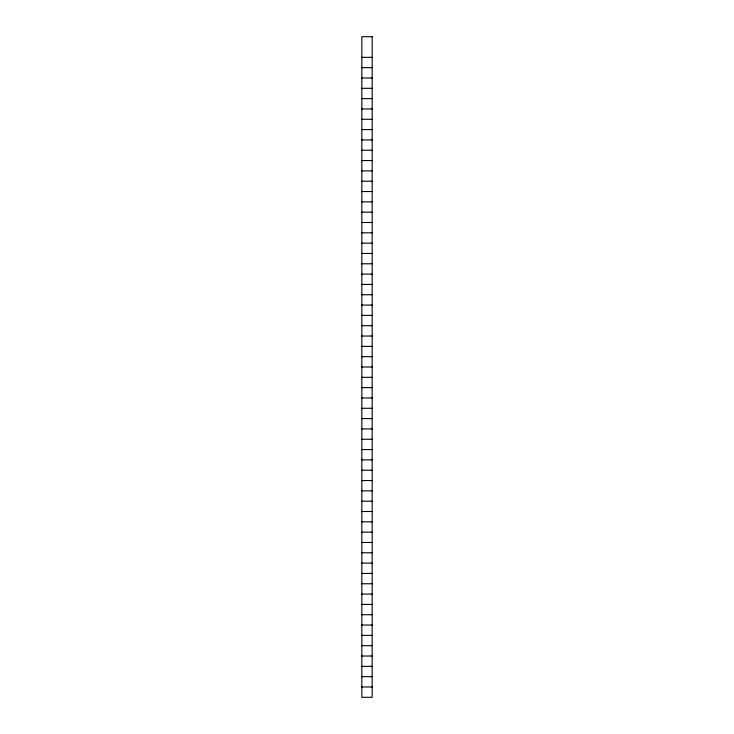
<?xml version="1.0" encoding="UTF-8"?>
<svg xmlns="http://www.w3.org/2000/svg" width="734" height="734" viewBox="0 0 734 734"><rect width="100%" height="100%" fill="white"/><g stroke="black" fill="none" stroke-linecap="round" stroke-linejoin="round"><path stroke-width="1.1" d="M361.844 57.344L372.156 57.344M361.844 67.666L372.156 67.666M361.844 77.987L372.156 77.987M361.844 88.309L372.156 88.309M361.844 98.631L372.156 98.631M361.844 108.953L372.156 108.953M361.844 119.275L372.156 119.275M361.844 129.597L372.156 129.597M361.844 139.919L372.156 139.919M361.844 150.241L372.156 150.241M361.844 160.562L372.156 160.562M361.844 170.884L372.156 170.884M361.844 181.206L372.156 181.206M361.844 191.528L372.156 191.528M361.844 201.85L372.156 201.85M361.844 212.172L372.156 212.172M361.844 222.494L372.156 222.494M361.844 232.816L372.156 232.816M361.844 243.137L372.156 243.137M361.844 253.459L372.156 253.459M361.844 263.781L372.156 263.781M361.844 274.103L372.156 274.103M361.844 284.425L372.156 284.425M361.844 294.747L372.156 294.747M361.844 305.069L372.156 305.069M361.844 315.391L372.156 315.391M361.844 325.712L372.156 325.712M361.844 336.034L372.156 336.034M361.844 346.356L372.156 346.356M361.844 356.678L372.156 356.678M361.844 367L372.156 367M361.844 377.322L372.156 377.322M361.844 387.644L372.156 387.644M361.844 397.966L372.156 397.966M361.844 408.287L372.156 408.287M361.844 418.609L372.156 418.609M361.844 428.931L372.156 428.931M361.844 439.253L372.156 439.253M361.844 449.575L372.156 449.575M361.844 459.897L372.156 459.897M361.844 470.219L372.156 470.219M361.844 480.541L372.156 480.541M361.844 490.863L372.156 490.863M361.844 501.184L372.156 501.184M361.844 511.506L372.156 511.506M361.844 521.828L372.156 521.828M361.844 532.15L372.156 532.15M361.844 542.472L372.156 542.472M361.844 552.794L372.156 552.794M361.844 563.116L372.156 563.116M361.844 573.438L372.156 573.438M361.844 583.759L372.156 583.759M361.844 594.081L372.156 594.081M361.844 604.403L372.156 604.403M361.844 614.725L372.156 614.725M361.844 625.047L372.156 625.047M361.844 635.369L372.156 635.369M361.844 645.691L372.156 645.691M361.844 656.012L372.156 656.012M361.844 666.334L372.156 666.334M361.844 676.656L372.156 676.656M361.844 686.978L372.156 686.978M372.166 36.7L361.834 36.7L361.844 697.3L372.156 697.3L372.166 36.7"/></g></svg>
